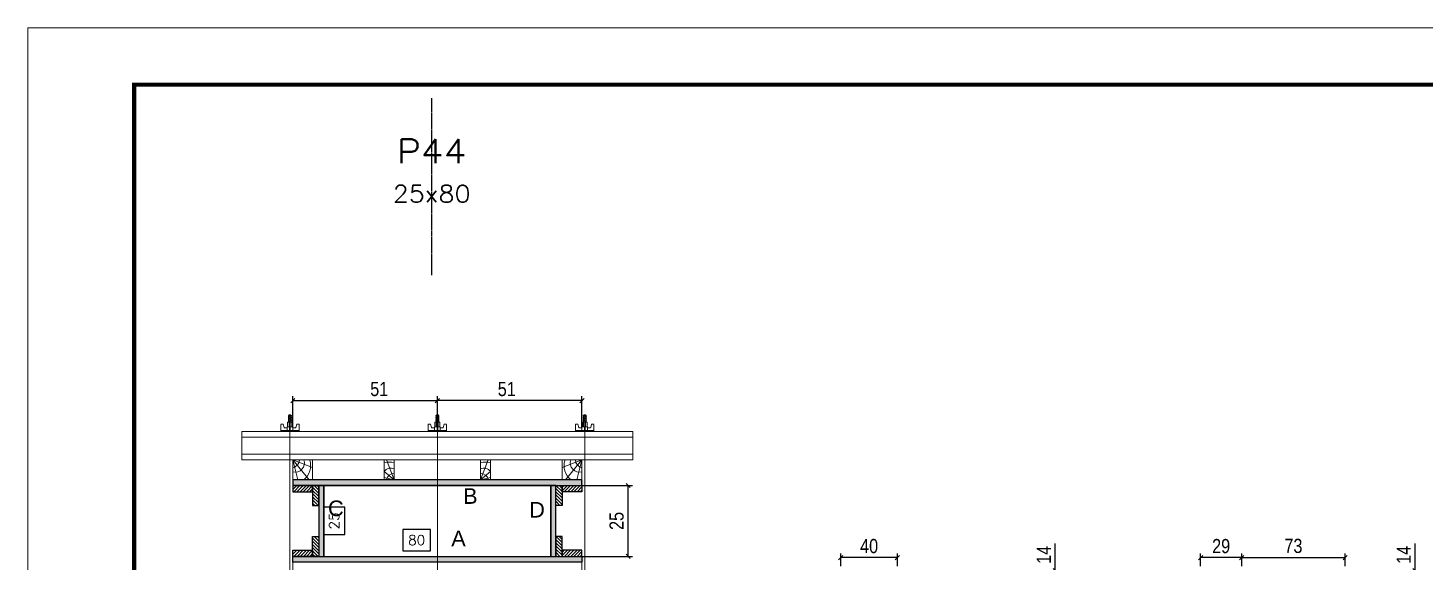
# Model space of a CAD drawing. Extents: x 14400 to 20667, y -21631 to 6985.
# Drawn here: x 14413 to 15399, y -283 to 93 of the extents above; entities that cross this region are included whole.
import ezdxf
from ezdxf.enums import TextEntityAlignment as Align

# ---------------------------------------------------------------- set-up
doc = ezdxf.new("R2010")
doc.units = 0
doc.linetypes.add('DASHED', pattern=[0.75, 0.5, -0.25])
doc.linetypes.add('HIDDEN', pattern=[0.375, 0.25, -0.125])
for name, color, linetype in [('CHAPA', 1, 'Continuous'), ('COTA', 241, 'Continuous'), ('MEIO_PONT', 93, 'Continuous'), ('Painéis', 200, 'Continuous'), ('SARRAFO', 251, 'Continuous'), ('Texto de Titulo', 7, 'Continuous'), ('Texto Qtd Sarr', 242, 'Continuous'), ('TEXTO_GERAL', 7, 'Continuous')]:
    doc.layers.add(name, color=color, linetype=linetype)
for name, color, linetype, lineweight in [('Folhas', 255, 'Continuous', 9), ('Hachura', 251, 'Continuous', 9), ('Madeira', 126, 'Continuous', 18), ('Perfil Metálico', 224, 'Continuous', 18), ('SARRAFO DE PRESSAO', 251, 'DASHED', 9), ('Texto Seção', 7, 'Continuous', 15)]:
    doc.layers.add(name, color=color, linetype=linetype, lineweight=lineweight)
doc.styles.add('ARIAL', font='arial.ttf')
doc.styles.add('COTA TECNICA', font='techl___.ttf', dxfattribs={"height": 10})
doc.styles.add('COTA TECNICA 2X', font='techl___.ttf', dxfattribs={"height": 10})
doc.styles.add('ROMANS', font='romans.shx')
doc.dimstyles.new('PAINEL', dxfattribs={"dimtxt": 10, "dimasz": 3, "dimexe": 3, "dimexo": 3, "dimgap": 3, "dimtad": 1, "dimdec": 1, "dimzin": 12, "dimdsep": 46, "dimtxsty": 'COTA TECNICA', "dimblk1": 'OBLIQUE', "dimblk2": 'OBLIQUE', "dimsah": 1, "dimcen": 0.9, "dimclrd": 4, "dimclre": 4, "dimclrt": 240, "dimadec": 1, "dimazin": 3, "dimtfac": 1, "dimtdec": 1, "dimtmove": 0, "dimatfit": 3, "dimfxl": 1, "dimtolj": 1, "dimtzin": 12, "dimarcsym": 0})
doc.dimstyles.new('SECAO PILAR', dxfattribs={"dimtxt": 10, "dimasz": 3, "dimexe": 3, "dimexo": 3, "dimgap": 3, "dimtad": 1, "dimdec": 1, "dimlfac": 0.5, "dimzin": 12, "dimdsep": 46, "dimtxsty": 'COTA TECNICA 2X', "dimblk1": 'OBLIQUE', "dimblk2": 'OBLIQUE', "dimsah": 1, "dimcen": 0.9, "dimclrd": 256, "dimclre": 256, "dimclrt": 256, "dimadec": 1, "dimazin": 3, "dimtfac": 1, "dimtdec": 1, "dimtmove": 0, "dimatfit": 3, "dimfxl": 1, "dimtolj": 1, "dimtzin": 12, "dimarcsym": 0})
doc.dimstyles.new('SECÇÃO 2', dxfattribs={"dimtxt": 7, "dimasz": 6, "dimexe": 0.18, "dimexo": 2, "dimgap": -4, "dimtad": 3, "dimdec": 1, "dimlfac": 0.5, "dimzin": 12, "dimdsep": 46, "dimtxsty": 'ROMANS', "dimblk": 'ARCHTICK', "dimcen": 0.09, "dimse1": 1, "dimse2": 1, "dimsd1": 1, "dimsd2": 1, "dimclrd": 180, "dimclre": 5, "dimclrt": 1, "dimadec": 0, "dimazin": 3, "dimtfac": 1, "dimtdec": 1, "dimtofl": 0, "dimtmove": 0, "dimatfit": 3, "dimldrblk": 'ARCHTICK', "dimfxl": 1, "dimtolj": 1, "dimtzin": 0, "dimarcsym": 0})
pattern_1 = [(315, (37510.2026, -9732.4327), (1.12253202, 1.12253202), [])]

# ---------------------------------------------------------------- blocks, each defined once
blk = doc.blocks.new('9999999999')
at = {"layer": 'Folhas'}
blk.add_lwpolyline([(98138.98, 34190.21), (99623.98, 34190.21), (99623.98, 35240.21), (98138.98, 35240.21)], close=True, dxfattribs=at)
at = {"layer": 'Folhas', "color": 30, "const_width": 3}
blk.add_lwpolyline([(98213.98, 34230.21), (99583.98, 34230.21), (99583.98, 35200.21), (98213.98, 35200.21)], close=True, dxfattribs=at)
blk = doc.blocks.new('titulo1')
at = {"layer": 'Defpoints', "color": 252, "linetype": 'HIDDEN', "ltscale": 2}
blk.add_line((0, 0), (0, 125), dxfattribs=at)
at = {"layer": 'Defpoints', "style": 'ROMANS', "oblique": 15}
blk.add_attdef('FOLHA', text='', height=10, dxfattribs=at).set_placement((0, 15.58), align=Align.MIDDLE_CENTER)
at = {"layer": 'Texto Qtd Sarr', "color": 3, "style": 'ROMANS', "oblique": 15}
for tag, height, p in [('TITULO', 17, (0, 71.45)), ('SEÇÃO', 12, (0, 41.55))]:
    blk.add_attdef(tag, text='', height=height, dxfattribs=at).set_placement(p, align=Align.MIDDLE_CENTER)
blk = doc.blocks.new('*D1456')
at = {"layer": 'COTA', "color": 180, "lineweight": -2, "transparency": 16777216}
for p, q in [((14697.45, -260.48), (14678.11, -260.48)), ((14678.11, -260.48), (14678.11, -275.48)), ((14697.45, -275.48), (14697.45, -260.48)), ((14678.11, -275.48), (14697.45, -275.48))]:
    blk.add_line(p, q, dxfattribs=at)
at = {"layer": 'Defpoints', "color": 0, "transparency": 16777216}
for p in [(14622.39, -279.48), (14782.39, -279.48), (14782.39, -279.48)]:
    blk.add_point(p, dxfattribs=at)
at = {"layer": 'COTA', "color": 1, "transparency": 16777216, "insert": (14687.78, -267.98), "char_height": 7, "attachment_point": 5, "style": 'ROMANS'}
blk.add_mtext('\\A1;80', dxfattribs=at)
blk = doc.blocks.new('_ArchTick')
at = {"color": 0, "linetype": 'ByBlock', "const_width": 0.15}
blk.add_lwpolyline([(-0.5, -0.5), (0.5, 0.5)], dxfattribs=at)
blk = doc.blocks.new('*D1457')
at = {"layer": 'COTA', "color": 180, "lineweight": -2, "transparency": 16777216}
for p, q in [((14636.99, -244.81), (14621.99, -244.81)), ((14621.99, -244.81), (14621.99, -264.15)), ((14636.99, -264.15), (14636.99, -244.81)), ((14621.99, -264.15), (14636.99, -264.15))]:
    blk.add_line(p, q, dxfattribs=at)
at = {"layer": 'Defpoints', "color": 0, "transparency": 16777216}
for p in [(14622.39, -229.48), (14640.99, -229.48), (14622.39, -279.48)]:
    blk.add_point(p, dxfattribs=at)
at = {"layer": 'COTA', "color": 1, "transparency": 16777216, "insert": (14629.49, -254.48), "char_height": 7, "attachment_point": 5, "rotation": 90, "style": 'ROMANS'}
blk.add_mtext('\\A1;25', dxfattribs=at)
blk = doc.blocks.new('_Oblique')
at = {"color": 0, "linetype": 'ByBlock', "lineweight": -2}
blk.add_line((-0.5, -0.5), (0.5, 0.5), dxfattribs=at)
blk = doc.blocks.new('*D1493')
at = {"layer": 'COTA', "lineweight": -2, "transparency": 16777216}
for p, q in [((14788.99, -229.48), (14840.03, -229.48)), ((14837.03, -279.48), (14837.03, -229.48)), ((14788.99, -279.48), (14840.03, -279.48))]:
    blk.add_line(p, q, dxfattribs=at)
at = {"layer": 'Defpoints', "color": 0, "transparency": 16777216}
for p in [(14785.99, -229.48), (14837.03, -229.48), (14785.99, -279.48)]:
    blk.add_point(p, dxfattribs=at)
at = {"layer": 'COTA', "lineweight": -2, "transparency": 16777216, "xscale": 3, "yscale": 3, "zscale": 3}
for p, rotation in [((14837.03, -229.48), 90), ((14837.03, -279.48), 270)]:
    blk.add_blockref('_Oblique', p, dxfattribs=dict(at, rotation=rotation))
at = {"layer": 'COTA', "transparency": 16777216, "insert": (14828.92, -254.48), "char_height": 10, "attachment_point": 5, "rotation": 90, "style": 'COTA TECNICA 2X'}
blk.add_mtext('\\A1;25', dxfattribs=at)
blk = doc.blocks.new('*D1462')
at = {"layer": 'COTA', "lineweight": -2, "transparency": 16777216}
for p, q in [((14600.39, -188.48), (14600.39, -166.58)), ((14702.39, -188.48), (14702.39, -166.58)), ((14600.39, -169.58), (14702.39, -169.58))]:
    blk.add_line(p, q, dxfattribs=at)
at = {"layer": 'Defpoints', "color": 0, "transparency": 16777216}
for p in [(14702.39, -169.58), (14600.39, -191.48), (14702.39, -191.48)]:
    blk.add_point(p, dxfattribs=at)
at = {"layer": 'COTA', "lineweight": -2, "transparency": 16777216, "xscale": 3, "yscale": 3, "zscale": 3, "rotation": 180}
blk.add_blockref('_Oblique', (14600.39, -169.58), dxfattribs=at)
at = {"layer": 'COTA', "lineweight": -2, "transparency": 16777216, "xscale": 3, "yscale": 3, "zscale": 3}
blk.add_blockref('_Oblique', (14702.39, -169.58), dxfattribs=at)
at = {"layer": 'COTA', "transparency": 16777216, "insert": (14661.39, -161.47), "char_height": 10, "attachment_point": 5, "style": 'COTA TECNICA 2X'}
blk.add_mtext('\\A1;51', dxfattribs=at)
blk = doc.blocks.new('*D1463')
at = {"layer": 'COTA', "lineweight": -2, "transparency": 16777216}
for p, q in [((14702.39, -188.48), (14702.39, -166.58)), ((14804.39, -188.48), (14804.39, -166.58)), ((14804.39, -169.58), (14702.39, -169.58))]:
    blk.add_line(p, q, dxfattribs=at)
at = {"layer": 'Defpoints', "color": 0, "transparency": 16777216}
for p in [(14702.39, -169.58), (14702.39, -191.48), (14804.39, -191.48)]:
    blk.add_point(p, dxfattribs=at)
at = {"layer": 'COTA', "lineweight": -2, "transparency": 16777216, "xscale": 3, "yscale": 3, "zscale": 3, "rotation": 180}
blk.add_blockref('_Oblique', (14702.39, -169.58), dxfattribs=at)
at = {"layer": 'COTA', "lineweight": -2, "transparency": 16777216, "xscale": 3, "yscale": 3, "zscale": 3}
blk.add_blockref('_Oblique', (14804.39, -169.58), dxfattribs=at)
at = {"layer": 'COTA', "transparency": 16777216, "insert": (14751.39, -161.47), "char_height": 10, "attachment_point": 5, "style": 'COTA TECNICA 2X'}
blk.add_mtext('\\A1;51', dxfattribs=at)
blk = doc.blocks.new('C')
at = {"layer": 'Hachura', "color": 0}
for p, q in [((0, 3.22), (0, -3.22)), ((0.45, 3.22), (0, 3.22)), ((0.46, 3.16), (0, 3.16)), ((0.46, 3.05), (0, 3.05)), ((0.46, 2.88), (0, 2.88)), ((0, 2.75), (0, -1.16)), ((0.46, 2.65), (0, 2.65)), ((0.46, 2.23), (0, 2.23)), ((0.46, 1.51), (0, 1.51)), ((0.39, 0.49), (0.17, 0.49)), ((0.45, -3.23), (0.45, 3.22)), ((0.45, 3.22), (2.58, 3.22)), ((1.74, 0.97), (0.45, 0.97)), ((1.45, 0.1), (0.45, 0.1)), ((1.35, 1.94), (1.35, 0.96)), ((2.58, 2.39), (1.47, 2.09)), ((1.74, -0.97), (1.74, 0.97)), ((1.74, 0.97), (1.74, 0.84)), ((1.74, 0.97), (1.74, 0.84)), ((1.74, 0.84), (3.35, 0.84)), ((3.35, 0.45), (1.74, 0.45)), ((2.58, 3.22), (2.58, 2.39)), ((3.32, 0.84), (3.32, -0.84)), ((3.35, 0.84), (3.35, -0.84)), ((3.68, 0.45), (3.35, 0.45)), ((3.84, -0.52), (3.35, 0.45)), ((3.35, 0.06), (3.67, -0.57)), ((3.68, 0.45), (4.16, -0.52)), ((3.72, 0.5), (4.25, -0.57)), ((4.37, -0.55), (3.83, 0.53)), ((4.15, 0.45), (3.93, 0.45)), ((4.42, -0.52), (3.93, 0.45)), ((4.15, 0.45), (4.26, 0.45)), ((4.26, 0.45), (4.74, -0.52)), ((4.3, 0.5), (4.83, -0.57)), ((4.95, -0.55), (4.41, 0.53)), ((4.51, 0.45), (4.84, 0.45)), ((5, -0.52), (4.51, 0.45)), ((4.84, 0.45), (5.32, -0.52)), ((4.88, 0.5), (5.41, -0.57)), ((5.53, -0.55), (4.99, 0.53)), ((5.58, -0.52), (5.09, 0.45)), ((5.42, 0.45), (5.09, 0.45)), ((5.58, -0.52), (5.09, 0.45)), ((5.42, 0.45), (5.74, -0.19)), ((5.46, 0.5), (5.74, -0.07)), ((5.74, 0.19), (5.57, 0.53)), ((5.74, 0.32), (5.68, 0.45)), ((5.68, 0.45), (5.74, 0.45)), ((5.74, 0.45), (5.9, 0.29)), ((5.74, 0.45), (5.74, -0.52)), ((5.9, -0.36), (5.9, 0.29)), ((0.45, 0), (0, 0)), ((0.46, -1.52), (0, -1.52)), ((0.46, -2.23), (0, -2.23)), ((0.46, -2.65), (0, -2.65)), ((0.46, -2.88), (0, -2.88)), ((0.46, -3.05), (0, -3.05)), ((0.46, -3.16), (0, -3.16)), ((0, -3.22), (2.57, -3.22)), ((0.08, -0.48), (0.29, -0.48)), ((0.29, -0.48), (0.4, -0.48)), ((0.45, 0), (0.45, -0.97)), ((0.45, -0.16), (1.45, -0.16)), ((0.45, -0.65), (0.45, -0.32)), ((0.45, -3.23), (0.45, -0.65)), ((0.45, -0.97), (1.74, -0.97)), ((1.35, -1.94), (1.35, -0.97)), ((2.58, -2.39), (1.47, -2.1)), ((3.35, -0.32), (1.74, -0.32)), ((3.35, -0.84), (1.74, -0.84)), ((2.58, -3.23), (2.58, -2.39)), ((3.35, -0.07), (3.58, -0.52)), ((3.35, -0.52), (3.58, -0.52)), ((3.84, -0.52), (4.16, -0.52)), ((4.42, -0.52), (4.74, -0.52)), ((4.63, -0.52), (4.74, -0.52)), ((5, -0.52), (5.32, -0.52)), ((5.58, -0.52), (5.74, -0.52)), ((5.74, -0.52), (5.9, -0.36)), ((5.74, -0.52), (5.74, -0.52))]:
    blk.add_line(p, q, dxfattribs=at)
for centre, radius, start, end in [((1.52, 1.94), 0.161, 104.7436, 180), ((1.44, -0.03), 0.129, 272.695, 87.305), ((3.81, 0.39), 0.143, 25.5688, 154.4312), ((4.39, 0.39), 0.143, 25.5688, 154.4312), ((4.97, 0.39), 0.143, 25.5688, 154.4312), ((5.55, 0.39), 0.143, 25.5688, 154.4312), ((0.17, -0.37), 0.174, 221.744, 317.8592), ((1.52, -1.94), 0.161, 180, 255.2564), ((3.71, -0.4), 0.174, 222.1408, 318.256), ((4.29, -0.4), 0.174, 222.1408, 318.256), ((4.87, -0.4), 0.174, 222.1408, 318.256), ((5.45, -0.4), 0.174, 222.1408, 318.256), ((5.61, -0.4), 0.174, 317.8592, 318.256)]:
    blk.add_arc(centre, radius, start, end, dxfattribs=at)
blk = doc.blocks.new('PONTALETE')
at = {"layer": 'Madeira'}
for q in [(2.71, 7), (7, 5.76), (7, 1.74)]:
    blk.add_line((0, 0), q, dxfattribs=at)
blk.add_lwpolyline([(0, 0), (7, 0), (7, 7), (0, 7)], close=True, dxfattribs=at)
for centre, radius, start, end in [((2.04, 0.06), 6.23, 37.2818, 109.0913), ((1.09, 0.9), 3.19, 343.603, 109.9847), ((-0.21, -0.78), 3.09, 14.6322, 86.0383)]:
    blk.add_arc(centre, radius, start, end, dxfattribs=at)
blk = doc.blocks.new('MEIO PONTALETE')
at = {"layer": 'Madeira'}
for q in [(2.71, 7), (3.5, 2.88), (3.5, 0.87)]:
    blk.add_line((0, 0), q, dxfattribs=at)
blk.add_lwpolyline([(0, 0), (3.5, 0), (3.5, 7), (0, 7)], close=True, dxfattribs=at)
for centre, radius, start, end in [((2.04, 0.06), 6.23, 76.4499, 109.0913), ((1.09, 0.9), 3.19, 40.9063, 109.9847), ((-0.21, -0.78), 3.09, 14.6322, 86.0383)]:
    blk.add_arc(centre, radius, start, end, dxfattribs=at)
blk = doc.blocks.new('*D1470')
at = {"layer": 'COTA', "color": 4, "lineweight": -2, "transparency": 16777216}
for p, q in [((15241.02, -286.44), (15241.02, -277.36)), ((15270.02, -280.36), (15241.02, -280.36)), ((15270.02, -286.44), (15270.02, -277.36))]:
    blk.add_line(p, q, dxfattribs=at)
at = {"layer": 'Defpoints', "color": 0, "transparency": 16777216}
for p in [(15241.02, -280.36), (15241.02, -289.44), (15270.02, -289.44)]:
    blk.add_point(p, dxfattribs=at)
at = {"layer": 'COTA', "color": 4, "lineweight": -2, "transparency": 16777216, "xscale": 3, "yscale": 3, "zscale": 3, "rotation": 180}
blk.add_blockref('_Oblique', (15241.02, -280.36), dxfattribs=at)
at = {"layer": 'COTA', "color": 4, "lineweight": -2, "transparency": 16777216, "xscale": 3, "yscale": 3, "zscale": 3}
blk.add_blockref('_Oblique', (15270.02, -280.36), dxfattribs=at)
at = {"layer": 'COTA', "color": 240, "transparency": 16777216, "insert": (15255.52, -272.28), "char_height": 10, "attachment_point": 5, "style": 'COTA TECNICA'}
blk.add_mtext('\\A1;29', dxfattribs=at)
blk = doc.blocks.new('*D1471')
at = {"layer": 'COTA', "color": 4, "lineweight": -2, "transparency": 16777216}
for p, q in [((15270.02, -286.44), (15270.02, -277.36)), ((15270.02, -280.36), (15343.02, -280.36)), ((15343.02, -286.44), (15343.02, -277.36))]:
    blk.add_line(p, q, dxfattribs=at)
at = {"layer": 'Defpoints', "color": 0, "transparency": 16777216}
for p in [(15343.02, -280.36), (15270.02, -289.44), (15343.02, -289.44)]:
    blk.add_point(p, dxfattribs=at)
at = {"layer": 'COTA', "color": 4, "lineweight": -2, "transparency": 16777216, "xscale": 3, "yscale": 3, "zscale": 3, "rotation": 180}
blk.add_blockref('_Oblique', (15270.02, -280.36), dxfattribs=at)
at = {"layer": 'COTA', "color": 4, "lineweight": -2, "transparency": 16777216, "xscale": 3, "yscale": 3, "zscale": 3}
blk.add_blockref('_Oblique', (15343.02, -280.36), dxfattribs=at)
at = {"layer": 'COTA', "color": 240, "transparency": 16777216, "insert": (15306.52, -272.15), "char_height": 10, "attachment_point": 5, "style": 'COTA TECNICA'}
blk.add_mtext('\\A1;73', dxfattribs=at)
blk = doc.blocks.new('*D1472')
at = {"layer": 'COTA', "color": 4, "lineweight": -2, "transparency": 16777216}
for p, q in [((14987.08, -286.44), (14987.08, -277.36)), ((15027.08, -280.36), (14987.08, -280.36)), ((15027.08, -286.44), (15027.08, -277.36))]:
    blk.add_line(p, q, dxfattribs=at)
at = {"layer": 'Defpoints', "color": 0, "transparency": 16777216}
for p in [(14987.08, -280.36), (14987.08, -289.44), (15027.08, -289.44)]:
    blk.add_point(p, dxfattribs=at)
at = {"layer": 'COTA', "color": 4, "lineweight": -2, "transparency": 16777216, "xscale": 3, "yscale": 3, "zscale": 3, "rotation": 180}
blk.add_blockref('_Oblique', (14987.08, -280.36), dxfattribs=at)
at = {"layer": 'COTA', "color": 4, "lineweight": -2, "transparency": 16777216, "xscale": 3, "yscale": 3, "zscale": 3}
blk.add_blockref('_Oblique', (15027.08, -280.36), dxfattribs=at)
at = {"layer": 'COTA', "color": 240, "transparency": 16777216, "insert": (15007.08, -272.26), "char_height": 10, "attachment_point": 5, "style": 'COTA TECNICA'}
blk.add_mtext('\\A1;40', dxfattribs=at)
blk = doc.blocks.new('*D1486')
at = {"layer": 'COTA', "color": 4, "lineweight": -2, "transparency": 16777216}
for p, q in [((15138.44, -289.44), (15138.44, -270.32)), ((15092.08, -289.44), (15141.44, -289.44)), ((15138.44, -303.44), (15138.44, -289.44)), ((15030.08, -303.44), (15141.44, -303.44))]:
    blk.add_line(p, q, dxfattribs=at)
at = {"layer": 'Defpoints', "color": 0, "transparency": 16777216}
for p in [(15089.08, -289.44), (15138.44, -289.44), (15027.08, -303.44)]:
    blk.add_point(p, dxfattribs=at)
at = {"layer": 'COTA', "color": 4, "lineweight": -2, "transparency": 16777216, "xscale": 3, "yscale": 3, "zscale": 3}
for p, rotation in [((15138.44, -289.44), 90), ((15138.44, -303.44), 270)]:
    blk.add_blockref('_Oblique', p, dxfattribs=dict(at, rotation=rotation))
at = {"layer": 'COTA', "color": 240, "transparency": 16777216, "insert": (15130.37, -278.38), "char_height": 10, "attachment_point": 5, "rotation": 90, "style": 'COTA TECNICA'}
blk.add_mtext('\\A1;14', dxfattribs=at)
blk = doc.blocks.new('*D1492')
at = {"layer": 'COTA', "color": 4, "lineweight": -2, "transparency": 16777216}
for p, q in [((15392.39, -289.44), (15392.39, -270.32)), ((15346.02, -289.44), (15395.39, -289.44)), ((15392.39, -303.44), (15392.39, -289.44)), ((15346.02, -303.44), (15395.39, -303.44))]:
    blk.add_line(p, q, dxfattribs=at)
at = {"layer": 'Defpoints', "color": 0, "transparency": 16777216}
for p in [(15343.02, -289.44), (15392.39, -289.44), (15343.02, -303.44)]:
    blk.add_point(p, dxfattribs=at)
at = {"layer": 'COTA', "color": 4, "lineweight": -2, "transparency": 16777216, "xscale": 3, "yscale": 3, "zscale": 3}
for p, rotation in [((15392.39, -289.44), 90), ((15392.39, -303.44), 270)]:
    blk.add_blockref('_Oblique', p, dxfattribs=dict(at, rotation=rotation))
at = {"layer": 'COTA', "color": 240, "transparency": 16777216, "insert": (15384.32, -278.38), "char_height": 10, "attachment_point": 5, "rotation": 90, "style": 'COTA TECNICA'}
blk.add_mtext('\\A1;14', dxfattribs=at)

msp = doc.modelspace()

# ---------------------------------------------------------------- hatches: boundary and pattern name
at = {"layer": 'Hachura'}
h = msp.add_hatch(color=256, dxfattribs=at)
h.dxf.hatch_style = 1
h.paths.add_polyline_path([(14804.39, -229.48), (14804.39, -225.48), (14600.39, -225.48), (14600.39, -229.48)])
h = msp.add_hatch(color=256, dxfattribs=at)
h.dxf.hatch_style = 1
h.paths.add_polyline_path([(14805.39, -229.48), (14805.39, -225.48), (14601.39, -225.48), (14601.39, -229.48)])
h = msp.add_hatch(dxfattribs=at)
h.set_pattern_fill('ANSI31', color=256, scale=0.5, angle=180, style=0)
h.set_pattern_definition([(225, (5476.4426, -23158.889), (1.12253202, -1.12253202), [])])
h.paths.add_polyline_path([(14614.39, -229.48), (14614.39, -233.88), (14600.39, -233.88), (14600.39, -229.48)])
h = msp.add_hatch(dxfattribs=at)
h.set_pattern_fill('ANSI31', color=256, scale=0.5, angle=270, style=0)
h.set_pattern_definition(pattern_1)
h.paths.add_polyline_path([(14618.79, -243.48), (14614.39, -243.48), (14614.39, -229.48), (14618.79, -229.48)])
h = msp.add_hatch(color=256, dxfattribs=at)
h.dxf.hatch_style = 1
h.paths.add_polyline_path([(14618.79, -279.48), (14622.39, -279.48), (14622.39, -229.48), (14618.79, -229.48)])
h = msp.add_hatch(color=256, dxfattribs=at)
h.dxf.hatch_style = 1
h.paths.add_polyline_path([(14618.79, -279.48), (14622.39, -279.48), (14622.39, -229.48), (14618.79, -229.48)])
h = msp.add_hatch(color=256, dxfattribs=at)
h.dxf.hatch_style = 1
h.paths.add_polyline_path([(14782.39, -279.48), (14785.99, -279.48), (14785.99, -229.48), (14782.39, -229.48)])
h = msp.add_hatch(color=256, dxfattribs=at)
h.dxf.hatch_style = 1
h.paths.add_polyline_path([(14782.39, -279.48), (14785.99, -279.48), (14785.99, -229.48), (14782.39, -229.48)])
h = msp.add_hatch(dxfattribs=at)
h.set_pattern_fill('ANSI31', color=256, scale=0.5, angle=270, style=0)
h.set_pattern_definition(pattern_1)
h.paths.add_polyline_path([(14785.99, -243.48), (14790.39, -243.48), (14790.39, -229.48), (14785.99, -229.48)])
h = msp.add_hatch(dxfattribs=at)
h.set_pattern_fill('ANSI31', color=256, scale=0.5, angle=180, style=0)
h.set_pattern_definition([(225, (5301.4426, -23158.889), (1.12253202, -1.12253202), [])])
h.paths.add_polyline_path([(14790.39, -229.48), (14790.39, -233.88), (14804.39, -233.88), (14804.39, -229.48)])
h = msp.add_hatch(dxfattribs=at)
h.set_pattern_fill('ANSI31', color=256, scale=0.5, angle=270, style=0)
h.set_pattern_definition(pattern_1)
h.paths.add_polyline_path([(14618.79, -265.48), (14614.39, -265.48), (14614.39, -279.48), (14618.79, -279.48)])
h = msp.add_hatch(dxfattribs=at)
h.set_pattern_fill('ANSI31', color=256, scale=0.5, angle=270, style=0)
h.set_pattern_definition(pattern_1)
h.paths.add_polyline_path([(14785.99, -265.48), (14790.39, -265.48), (14790.39, -279.48), (14785.99, -279.48)])
h = msp.add_hatch(dxfattribs=at)
h.set_pattern_fill('ANSI31', color=256, scale=0.5, angle=180, style=0)
h.set_pattern_definition([(225, (5476.4426, -23170.889), (1.12253202, -1.12253202), [])])
h.paths.add_polyline_path([(14614.39, -279.48), (14614.39, -275.08), (14600.39, -275.08), (14600.39, -279.48)])
h = msp.add_hatch(dxfattribs=at)
h.set_pattern_fill('ANSI31', color=256, scale=0.5, angle=180, style=0)
h.set_pattern_definition([(225, (5301.4426, -23170.889), (1.12253202, -1.12253202), [])])
h.paths.add_polyline_path([(14790.39, -279.48), (14790.39, -275.08), (14804.39, -275.08), (14804.39, -279.48)])
h = msp.add_hatch(color=256, dxfattribs=at)
h.dxf.hatch_style = 1
h.paths.add_polyline_path([(14804.39, -279.48), (14804.39, -283.48), (14600.39, -283.48), (14600.39, -279.48)])
h = msp.add_hatch(color=256, dxfattribs=at)
h.dxf.hatch_style = 1
h.paths.add_polyline_path([(14805.39, -279.48), (14805.39, -283.48), (14601.39, -283.48), (14601.39, -279.48)])

# ---------------------------------------------------------------- linework, layer by layer
at = {"layer": 'CHAPA'}
for points in [[(14804.39, -229.48), (14804.39, -225.48), (14600.39, -225.48), (14600.39, -229.48)], [(14804.39, -229.48), (14804.39, -225.48), (14600.39, -225.48), (14600.39, -229.48)], [(14618.79, -279.48), (14622.39, -279.48), (14622.39, -229.48), (14618.79, -229.48)], [(14618.79, -279.48), (14622.39, -279.48), (14622.39, -229.48), (14618.79, -229.48)], [(14782.39, -279.48), (14785.99, -279.48), (14785.99, -229.48), (14782.39, -229.48)], [(14782.39, -279.48), (14785.99, -279.48), (14785.99, -229.48), (14782.39, -229.48)], [(14804.39, -279.48), (14804.39, -283.48), (14600.39, -283.48), (14600.39, -279.48)], [(14804.39, -279.48), (14804.39, -283.48), (14600.39, -283.48), (14600.39, -279.48)]]:
    msp.add_lwpolyline(points, close=True, dxfattribs=at)
at = {"layer": 'Hachura'}
for p, q in [((14598.39, -328.28), (14598.39, -184.48)), ((14702.39, -328.28), (14702.4, -184.48)), ((14806.4, -328.28), (14806.4, -184.48))]:
    msp.add_line(p, q, dxfattribs=at)
at = {"layer": 'Madeira'}
for points in [[(14804.39, -225.48), (14804.39, -211.48), (14600.39, -211.48), (14600.39, -225.48)], [(14804.39, -283.48), (14804.39, -297.48), (14600.39, -297.48), (14600.39, -283.48)]]:
    msp.add_lwpolyline(points, close=True, dxfattribs=at)
at = {"layer": 'Painéis'}
msp.add_lwpolyline([(14622.39, -229.48), (14622.39, -279.48), (14782.39, -279.48), (14782.39, -229.48)], close=True, dxfattribs=at)
at = {"layer": 'Perfil Metálico'}
for points in [[(14840.39, -191.48), (14840.39, -211.48), (14564.39, -211.48), (14564.39, -191.48)], [(14564.39, -207.48), (14564.39, -195.48), (14840.39, -195.48), (14840.39, -207.48)]]:
    msp.add_lwpolyline(points, close=True, dxfattribs=at)
at = {"layer": 'SARRAFO'}
for points in [[(14600.39, -233.88), (14614.39, -233.88), (14614.39, -229.48), (14600.39, -229.48)], [(14614.39, -229.48), (14614.39, -243.48), (14618.79, -243.48), (14618.79, -229.48)], [(14790.39, -229.48), (14790.39, -243.48), (14785.99, -243.48), (14785.99, -229.48)], [(14804.39, -233.88), (14790.39, -233.88), (14790.39, -229.48), (14804.39, -229.48)], [(14614.39, -279.48), (14614.39, -265.48), (14618.79, -265.48), (14618.79, -279.48)], [(14790.39, -279.48), (14790.39, -265.48), (14785.99, -265.48), (14785.99, -279.48)], [(14600.39, -275.08), (14614.39, -275.08), (14614.39, -279.48), (14600.39, -279.48)], [(14804.39, -275.08), (14790.39, -275.08), (14790.39, -279.48), (14804.39, -279.48)]]:
    msp.add_lwpolyline(points, close=True, dxfattribs=at)

# ---------------------------------------------------------------- block references
at = {"layer": 'Hachura', "linetype": 'Continuous', "yscale": 2, "zscale": 2}
for p, xscale, rotation in [((14598.39, -191.48), -2, 270), ((14702.39, -191.48), 2, 90), ((14806.39, -191.48), 2, 90)]:
    msp.add_blockref('C', p, dxfattribs=dict(at, xscale=xscale, rotation=rotation))
at = {"layer": 'MEIO_PONT', "yscale": 2, "zscale": 2}
for p, xscale, rotation in [((14600.39, -211.48), 2, 269.9999999999999), ((14804.39, -211.48), -2, 90)]:
    msp.add_blockref('PONTALETE', p, dxfattribs=dict(at, xscale=xscale, rotation=rotation))
at = {"layer": 'MEIO_PONT', "yscale": 1.999999997962732, "zscale": 1.999999997962732}
for p, xscale in [((14671.89, -225.48), -1.999999997962732), ((14732.89, -225.48), 1.999999997962732)]:
    msp.add_blockref('MEIO PONTALETE', p, dxfattribs=dict(at, xscale=xscale))
at = {"layer": 'SARRAFO DE PRESSAO', "color": 6, "linetype": 'ByBlock'}
msp.add_blockref('9999999999', (-83725.51, -35146.93), dxfattribs=at)
at = {"layer": 'Texto Seção'}
ref = msp.add_blockref('titulo1', (14698.39, -81.22), dxfattribs=at)
ref.add_attrib('TITULO', 'P44', dxfattribs={"layer": 'Texto de Titulo', "color": 7, "height": 17, "style": 'ROMANS', "width": 1.1}).set_placement((14698.39, 6.28), align=Align.MIDDLE_CENTER)
ref.add_attrib('SEÇÃO', '25x80', dxfattribs={"layer": 'Texto de Titulo', "color": 7, "height": 12, "style": 'ROMANS', "width": 1.1}).set_placement((14698.39, -23.72), align=Align.MIDDLE_CENTER)

# ---------------------------------------------------------------- texts
at = {"layer": 'TEXTO_GERAL', "style": 'ARIAL'}
for s, p in [('B', (14725.66, -236.93)), ('C', (14630.78, -245.58)), ('D', (14772.73, -246.58)), ('A', (14717.31, -266.9))]:
    msp.add_text(s, height=11, dxfattribs=at).set_placement(p, align=Align.MIDDLE_CENTER)

# ---------------------------------------------------------------- dimensions: what is measured, and where the dimension line sits
at = {"layer": 'COTA'}
for base, p1, p2, dimstyle, picture, middle in [((14702.39, -169.58), (14600.39, -191.48), (14702.39, -191.48), 'SECAO PILAR', '*D1462', (14661.39, -169.58)), ((14782.39, -279.48), (14622.39, -279.48), (14782.39, -279.48), 'SECÇÃO 2', '*D1456', (14687.78, -279.48))]:
    dim = msp.add_linear_dim(base=base, p1=p1, p2=p2, dimstyle=dimstyle, dxfattribs=at)
    dim.commit()
    dim.dimension.update_dxf_attribs({"geometry": picture, "text_midpoint": middle, "dimtype": 160})
for base, p1, p2, angle, dimstyle, picture, middle in [((14702.39, -169.58), (14804.39, -191.48), (14702.39, -191.48), 180, 'SECAO PILAR', '*D1463', (14751.39, -169.58)), ((14640.99, -229.48), (14622.39, -279.48), (14622.39, -229.48), 90, 'SECÇÃO 2', '*D1457', (14640.99, -254.48))]:
    dim = msp.add_linear_dim(base=base, p1=p1, p2=p2, angle=angle, dimstyle=dimstyle, dxfattribs=at)
    dim.commit()
    dim.dimension.update_dxf_attribs({"geometry": picture, "text_midpoint": middle, "dimtype": 160})
for base, p1, p2, dimstyle, picture, middle in [((14837.03, -229.48), (14785.99, -279.48), (14785.99, -229.48), 'SECAO PILAR', '*D1493', (14828.92, -254.48)), ((15138.44, -289.44), (15027.08, -303.44), (15089.08, -289.44), 'PAINEL', '*D1486', (15130.37, -278.38)), ((15392.39, -289.44), (15343.02, -303.44), (15343.02, -289.44), 'PAINEL', '*D1492', (15384.32, -278.38))]:
    dim = msp.add_linear_dim(base=base, p1=p1, p2=p2, angle=90, dimstyle=dimstyle, dxfattribs=at)
    dim.commit()
    dim.dimension.update_dxf_attribs({"geometry": picture, "text_midpoint": middle})
for base, p1, p2, picture, middle in [((14987.08, -280.36), (15027.08, -289.44), (14987.08, -289.44), '*D1472', (15007.08, -272.26)), ((15241.02, -280.36), (15270.02, -289.44), (15241.02, -289.44), '*D1470', (15255.52, -272.28)), ((15343.02, -280.36), (15270.02, -289.44), (15343.02, -289.44), '*D1471', (15306.52, -272.15))]:
    dim = msp.add_linear_dim(base=base, p1=p1, p2=p2, dimstyle='PAINEL', dxfattribs=at)
    dim.commit()
    dim.dimension.update_dxf_attribs({"geometry": picture, "text_midpoint": middle})

doc.saveas('drawing.dxf')
